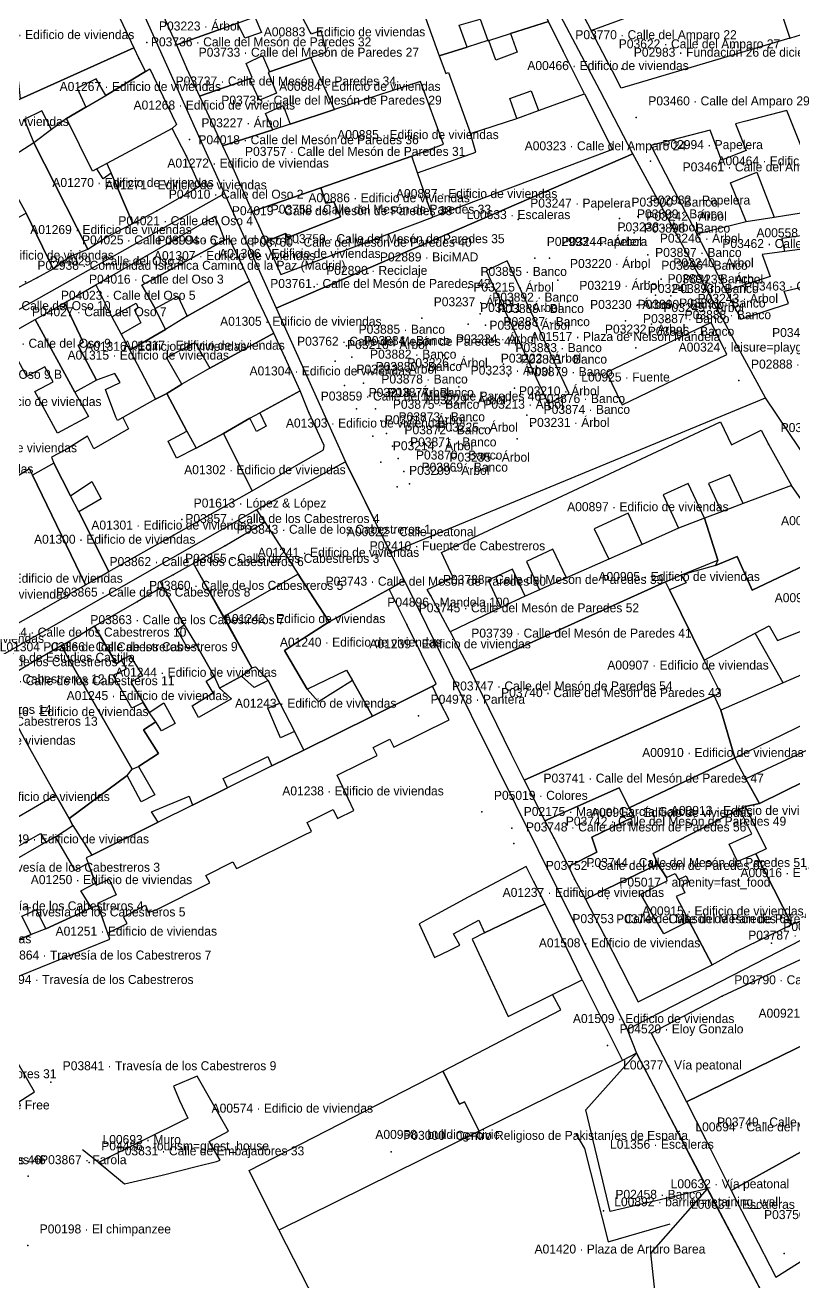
# Model space of a CAD drawing. Header units: metres. Extents: x 436207 to 441321, y 4465685 to 4475088.
# Drawn here: x 440217.6 to 440345.6, y 4473317.1 to 4473526.3 of the extents above; entities that cross this region are included whole.
import ezdxf

# ---------------------------------------------------------------- set-up
doc = ezdxf.new("R2010")
doc.units = ezdxf.units.M
for name, color, linetype, true_color in [('G_A_EDI', 7, 'CONTINUOUS', 0xa4a4a4), ('G_A_VER', 7, 'CONTINUOUS', 0x4d745d), ('G_A_VIA', 7, 'CONTINUOUS', 0x555555), ('G_L_ACC', 7, 'CONTINUOUS', 0xe68241), ('G_L_BAR', 7, 'CONTINUOUS', 0x333333), ('G_L_INF', 7, 'CONTINUOUS', 0x777777), ('G_L_MOB', 7, 'CONTINUOUS', 0x268c9e), ('G_L_VIA', 7, 'CONTINUOUS', 0x555555), ('G_P_ACC', 7, 'CONTINUOUS', 0xe68241), ('G_P_COM', 7, 'CONTINUOUS', 0xce3b37), ('G_P_EQU', 7, 'CONTINUOUS', 0x8e5aa4), ('G_P_MOB', 7, 'CONTINUOUS', 0x268c9e), ('G_P_PAT', 7, 'CONTINUOUS', 0xa63603), ('G_P_UMB', 7, 'CONTINUOUS', 0x9e6a39), ('G_P_VER', 7, 'CONTINUOUS', 0x4d745d), ('T_A_EDI', 7, 'CONTINUOUS', 0xa4a4a4), ('T_A_VER', 7, 'CONTINUOUS', 0x4d745d), ('T_A_VIA', 7, 'CONTINUOUS', 0x555555), ('T_L_ACC', 7, 'CONTINUOUS', 0xe68241), ('T_L_BAR', 7, 'CONTINUOUS', 0x333333), ('T_L_EQU', 7, 'CONTINUOUS', 0x8e5aa4), ('T_L_INF', 7, 'CONTINUOUS', 0x777777), ('T_L_MOB', 7, 'CONTINUOUS', 0x268c9e), ('T_L_VIA', 7, 'CONTINUOUS', 0x555555), ('T_P_ACC', 7, 'CONTINUOUS', 0xe68241), ('T_P_COM', 7, 'CONTINUOUS', 0xce3b37), ('T_P_EQU', 7, 'CONTINUOUS', 0x8e5aa4), ('T_P_MOB', 7, 'CONTINUOUS', 0x268c9e), ('T_P_PAT', 7, 'CONTINUOUS', 0xa63603), ('T_P_UMB', 7, 'CONTINUOUS', 0x9e6a39), ('T_P_VER', 7, 'CONTINUOUS', 0x4d745d)]:
    doc.layers.add(name, color=color, linetype=linetype, true_color=true_color)

msp = doc.modelspace()

# ---------------------------------------------------------------- linework, layer by layer
at = {"layer": 'G_A_EDI'}
for points in [[(440252, 4473546.89), (440235.51, 4473539.17), (440238.49, 4473532.62), (440242.82, 4473522.99), (440252.95, 4473526.59), (440255.86, 4473527.65), (440260.04, 4473529.17)], [(440306.31, 4473536.11), (440308.76, 4473531.38), (440311.87, 4473525.37), (440324.87, 4473530.14), (440326.32, 4473530.57), (440337.21, 4473534.1), (440336.04, 4473537.79), (440319.09, 4473532.57), (440318.31, 4473534.88), (440335.29, 4473540.13), (440333.84, 4473544.72), (440333.05, 4473544.5), (440328.75, 4473543.16), (440321.68, 4473540.91), (440316.77, 4473539.39)], [(440372.99, 4473532.97), (440370.78, 4473538.26), (440368.42, 4473543.91), (440341.22, 4473535.37), (440344.9, 4473524.12), (440346, 4473524.45), (440348.11, 4473525.1), (440347.07, 4473528.17), (440357.95, 4473531.86), (440357, 4473535.12), (440359.7, 4473535.98), (440360.62, 4473532.89), (440358.79, 4473532.32), (440359.95, 4473528.81), (440363.62, 4473529.98), (440363.23, 4473531.27), (440365.52, 4473531.95), (440365.96, 4473530.73)], [(440210.37, 4473528.57), (440229, 4473536.83), (440232.53, 4473529.21), (440235.7, 4473522.51), (440216.84, 4473514.01), (440216.08, 4473521.35)], [(440300.69, 4473535.09), (440284.11, 4473529.83), (440283.48, 4473529.66), (440286.57, 4473521.15), (440291.19, 4473522.59), (440289.85, 4473526.3), (440293.38, 4473527.25), (440294.67, 4473523.72), (440294.8, 4473523.74), (440298.4, 4473524.89), (440304.75, 4473526.88), (440302.5, 4473531.44)], [(440339.5, 4473522.49), (440316.83, 4473515.81), (440315.38, 4473518.6), (440314.44, 4473520.42), (440311.87, 4473525.37), (440324.87, 4473530.14), (440326.32, 4473530.57), (440337.21, 4473534.1), (440341.22, 4473535.37), (440344.9, 4473524.12)], [(440242.82, 4473522.99), (440244.51, 4473519.02), (440246.67, 4473514.46), (440254.98, 4473517.36), (440255.39, 4473517.55), (440254.39, 4473519.9), (440257.11, 4473521.21), (440258.29, 4473518.49), (440265.2, 4473520.9), (440267.79, 4473521.84), (440266.89, 4473525.38), (440265.21, 4473524.8), (440262.54, 4473530.07), (440260.04, 4473529.17), (440255.86, 4473527.65), (440256.99, 4473525.06), (440254.21, 4473524.09), (440252.95, 4473526.59)], [(440304.75, 4473526.88), (440298.4, 4473524.89), (440299.53, 4473521.77), (440295.96, 4473520.44), (440294.8, 4473523.74), (440294.67, 4473523.72), (440291.19, 4473522.59), (440286.57, 4473521.15), (440287.63, 4473518.25), (440288.1, 4473518.41), (440291.75, 4473508.22), (440299.45, 4473510.72), (440298.29, 4473514.08), (440301.87, 4473515.35), (440303.06, 4473512.07), (440310.73, 4473514.84), (440307.21, 4473521.94)], [(440235.7, 4473522.51), (440236.56, 4473520.75), (440237.68, 4473518.58), (440231.03, 4473514.58), (440229.47, 4473517.35), (440226.29, 4473515.8), (440227.75, 4473512.63), (440224.5, 4473510.72), (440221.98, 4473508.93), (440220.42, 4473512), (440217.43, 4473510.55), (440219.08, 4473506.68), (440212.99, 4473502.78), (440210.74, 4473506.98), (440207.74, 4473505.52), (440206.41, 4473508.61), (440206.13, 4473509.26), (440216.84, 4473514.01)], [(440246.67, 4473514.46), (440248.28, 4473511.04), (440250.48, 4473506.19), (440258.83, 4473508.87), (440257.63, 4473511.55), (440260.56, 4473512.9), (440261.72, 4473509.8), (440269.11, 4473512.22), (440265.2, 4473520.9), (440258.29, 4473518.49), (440258.06, 4473518.41), (440259.45, 4473514.94), (440256.62, 4473513.81), (440254.98, 4473517.36)], [(440237.68, 4473518.58), (440238.38, 4473519), (440240.67, 4473514.23), (440242.83, 4473509.74), (440242.11, 4473509.09), (440231.22, 4473503.25), (440229.54, 4473502.35), (440228.85, 4473501.96), (440224.5, 4473510.72), (440227.75, 4473512.63), (440231.03, 4473514.58)], [(440283.42, 4473516.88), (440269.11, 4473512.22), (440261.72, 4473509.8), (440258.83, 4473508.87), (440250.48, 4473506.19), (440252.22, 4473502.51), (440255.44, 4473495.25), (440266.84, 4473499.22), (440282, 4473504.44), (440287.27, 4473506.48)], [(440285.51, 4473494.32), (440282.94, 4473501.72), (440292.66, 4473505.16), (440291.75, 4473508.22), (440299.45, 4473510.72), (440303.06, 4473512.07), (440310.73, 4473514.84), (440315.39, 4473505.56)], [(440228.06, 4473488.97), (440231.14, 4473490.97), (440235.53, 4473493.23), (440231.92, 4473501.65), (440230.63, 4473500.67), (440229.54, 4473502.35), (440228.85, 4473501.96), (440224.5, 4473510.72), (440221.98, 4473508.93), (440219.08, 4473506.68)], [(440344.43, 4473512.05), (440337.61, 4473510.29), (440335.89, 4473509.84), (440337.67, 4473505.41), (440333.54, 4473503.8), (440331.63, 4473508.78), (440321.77, 4473506.25), (440325.07, 4473499.93), (440329.46, 4473491.54), (440337.63, 4473493.57), (440335.04, 4473500.05), (440339.41, 4473501.83), (440342.32, 4473494.33), (440350.96, 4473495.72)], [(440235.53, 4473493.23), (440239.54, 4473495.39), (440246.71, 4473499.49), (440244.46, 4473504.45), (440242.11, 4473509.09), (440231.22, 4473503.25), (440231.92, 4473501.65)], [(440222.3, 4473485.69), (440225.08, 4473487.78), (440228.06, 4473488.97), (440219.08, 4473506.68), (440212.99, 4473502.78), (440215.17, 4473499.71), (440217.8, 4473494.95)], [(440257.68, 4473490.28), (440258.74, 4473487.98), (440260.19, 4473484.76), (440285.51, 4473494.32), (440282.94, 4473501.72), (440282, 4473504.44), (440266.84, 4473499.22), (440267.67, 4473496.65), (440268.98, 4473496.84), (440270.13, 4473494.34), (440261.37, 4473490.92), (440260.94, 4473491.59)], [(440216.21, 4473482.48), (440219.69, 4473484.27), (440222.3, 4473485.69), (440217.8, 4473494.95), (440216.21, 4473494.07), (440213.57, 4473498.93), (440215.17, 4473499.71), (440212.99, 4473502.78), (440207.23, 4473499.23), (440207.36, 4473498.9), (440208.92, 4473496.07), (440210.47, 4473493.32)], [(440255.44, 4473495.25), (440256.5, 4473492.89), (440257.68, 4473490.28), (440260.94, 4473491.59), (440261.37, 4473490.92), (440270.13, 4473494.34), (440268.98, 4473496.84), (440267.67, 4473496.65), (440266.84, 4473499.22)], [(440334.31, 4473482.02), (440331.69, 4473487.17), (440329.46, 4473491.54), (440337.63, 4473493.57), (440342.32, 4473494.33), (440350.96, 4473495.72), (440356.16, 4473496.58), (440357.7, 4473491.1), (440349.98, 4473489.35), (440349.63, 4473491.6), (440343.57, 4473490.76), (440344.04, 4473488.58), (440340.29, 4473488.09), (440341.62, 4473484.41)], [(440250.88, 4473490.49), (440250.04, 4473492.64), (440249.21, 4473494.4), (440237.64, 4473487.74), (440236.36, 4473487.04), (440229.83, 4473483.28), (440229.37, 4473483.02), (440232.06, 4473477.72), (440236.11, 4473479.97), (440236.42, 4473479.22), (440235.8, 4473478.81), (440236.89, 4473476.71), (440233.58, 4473474.83), (440235.07, 4473472.19), (440240.97, 4473475.6), (440239.24, 4473479.08), (440237.03, 4473482.99)], [(440254.98, 4473483.67), (440253.27, 4473487.39), (440251.59, 4473490.77), (440250.88, 4473490.49), (440237.03, 4473482.99), (440239.24, 4473479.08), (440243.04, 4473481.17), (440244.6, 4473477.83)], [(440341.62, 4473484.41), (440334.31, 4473482.02), (440335.31, 4473480.1), (440336.75, 4473477.31), (440344.72, 4473479.92), (440343.95, 4473482.01), (440361.74, 4473486.05), (440357.7, 4473491.1), (440349.98, 4473489.35), (440344.04, 4473488.58), (440340.29, 4473488.09)], [(440259.01, 4473475.01), (440256.42, 4473480.52), (440254.98, 4473483.67), (440244.6, 4473477.83), (440240.97, 4473475.6), (440235.07, 4473472.19), (440239.34, 4473464.01), (440241.19, 4473464.98), (440243.71, 4473466.51), (440241.16, 4473470.95), (440245.93, 4473473.43), (440248.37, 4473469.16)], [(440224.17, 4473480.04), (440226.25, 4473481.24), (440229.37, 4473483.02), (440232.06, 4473477.72), (440233.58, 4473474.83), (440235.07, 4473472.19), (440239.34, 4473464.01), (440233.91, 4473460.96), (440233.01, 4473460.46), (440232.69, 4473461.03), (440231.01, 4473465.6), (440233.44, 4473466.76), (440232.55, 4473468.3), (440229.51, 4473467.16), (440226.42, 4473472.96), (440227.28, 4473473.48)], [(440225.9, 4473465.2), (440219.28, 4473477.26), (440221.57, 4473478.56), (440224.17, 4473480.04), (440227.28, 4473473.48), (440226.42, 4473472.96), (440229.51, 4473467.16)], [(440223.01, 4473458.34), (440219.24, 4473465.31), (440222.29, 4473466.87), (440220.88, 4473469.42), (440217.9, 4473467.77), (440214.29, 4473474.45), (440216.76, 4473475.82), (440219.28, 4473477.26), (440225.9, 4473465.2), (440228.15, 4473461.1)], [(440263.4, 4473465.41), (440260.89, 4473470.9), (440259.01, 4473475.01), (440248.37, 4473469.16), (440243.71, 4473466.51), (440241.19, 4473464.98), (440244.52, 4473458.71), (440246.09, 4473455.85), (440250.63, 4473458.31), (440255.02, 4473460.86), (440256.67, 4473461.76)], [(440231.56, 4473435.33), (440242.29, 4473441.39), (440255.42, 4473448.75), (440250.63, 4473458.31), (440246.09, 4473455.85), (440242.82, 4473454.2), (440241.45, 4473457), (440244.52, 4473458.71), (440241.19, 4473464.98), (440239.34, 4473464.01), (440233.91, 4473460.96), (440234.85, 4473459.05), (440229.05, 4473455.76), (440228.02, 4473457.86), (440224.47, 4473455.63), (440221.98, 4473454.38), (440222.37, 4473453.34), (440225.19, 4473447.9), (440228.74, 4473450.29), (440230.29, 4473447.41), (440226.57, 4473445.28)], [(440255.42, 4473448.75), (440267.31, 4473455.58), (440267.4, 4473456.28), (440264.83, 4473461.78), (440263.4, 4473465.41), (440256.67, 4473461.76), (440257.72, 4473459.52), (440256.13, 4473458.65), (440255.02, 4473460.86), (440250.63, 4473458.31)], [(440288.38, 4473425.3), (440285.17, 4473431.25), (440284.57, 4473432.33), (440288.85, 4473434.31), (440286.91, 4473438.5), (440333.37, 4473460.24), (440335.2, 4473456.41), (440340.13, 4473458.83), (440341.39, 4473456.53), (440345.17, 4473449.62), (440337.15, 4473446.65), (440334.91, 4473451.44), (440331.4, 4473449.95), (440333.55, 4473445.25), (440330.7, 4473444.19), (440328, 4473449.99), (440323.82, 4473448.08), (440326.39, 4473442.53), (440320.35, 4473439.84), (440318.02, 4473445.04), (440312.36, 4473442.41), (440314.78, 4473437.36), (440307.73, 4473434.29), (440305.45, 4473439.02), (440301.07, 4473437), (440303.25, 4473432.28), (440300.87, 4473431.21), (440298.75, 4473435.68), (440294.7, 4473433.89), (440296.8, 4473429.32)], [(440215.2, 4473425.97), (440220.78, 4473429.14), (440227.69, 4473433.1), (440218.84, 4473451.38), (440218.33, 4473452.39), (440212.91, 4473449.06), (440206.1, 4473445.26), (440205.23, 4473444.63), (440206.28, 4473442.78)], [(440227.69, 4473433.1), (440229.67, 4473434.22), (440231.56, 4473435.33), (440226.57, 4473445.28), (440225.19, 4473447.9), (440222.37, 4473453.34), (440218.84, 4473451.38)], [(440332.95, 4473437.2), (440332.54, 4473436.33), (440336.14, 4473437.81), (440338.66, 4473432.21), (440352.71, 4473438.88), (440349.69, 4473443.18), (440345.17, 4473449.62), (440337.15, 4473446.65), (440333.55, 4473445.25), (440330.7, 4473444.19)], [(440250.69, 4473427.82), (440245.64, 4473436.63), (440250.84, 4473439.6), (440257.52, 4473443.51), (440259.92, 4473439.8), (440263.09, 4473434.89)], [(440288.38, 4473425.3), (440289.89, 4473422.31), (440291.71, 4473418.88), (440324.2, 4473433.62), (440326.8, 4473434.69), (440332.95, 4473437.2), (440330.7, 4473444.19), (440326.39, 4473442.53), (440320.35, 4473439.84), (440314.78, 4473437.36), (440307.73, 4473434.29), (440303.25, 4473432.28), (440300.87, 4473431.21), (440296.8, 4473429.32)], [(440330.66, 4473420.56), (440339.13, 4473425.04), (440341.48, 4473426.28), (440342.84, 4473423.81), (440358.78, 4473430.14), (440357.56, 4473431.88), (440352.71, 4473438.88), (440338.66, 4473432.21), (440336.14, 4473437.81), (440332.54, 4473436.33), (440326.8, 4473434.69), (440327.66, 4473433.41), (440324.86, 4473432.28)], [(440245.64, 4473436.63), (440242.25, 4473434.76), (440240.12, 4473433.59), (440240.56, 4473432.77), (440244.12, 4473426.43), (440246.16, 4473423.03), (440249.06, 4473417.91), (440249.98, 4473415.89), (440253.61, 4473417.91), (440255.33, 4473419.26)], [(440268.25, 4473426.92), (440265.64, 4473430.95), (440263.09, 4473434.89), (440250.69, 4473427.82), (440255.33, 4473419.26), (440255.94, 4473419.47), (440258.09, 4473417.19), (440260.02, 4473413.41), (440262.44, 4473408.67), (440264.01, 4473405.59), (440275.47, 4473411.26), (440272.11, 4473417.16), (440266.43, 4473413.6), (440264.57, 4473415.71), (440260.79, 4473422.16)], [(440291.71, 4473418.88), (440294.86, 4473412.41), (440298.51, 4473404.92), (440300.68, 4473400.56), (440332.31, 4473414.65), (440333.36, 4473415.1), (440330.66, 4473420.56), (440324.86, 4473432.28), (440324.2, 4473433.62)], [(440240.56, 4473432.77), (440236.25, 4473430.26), (440229.18, 4473426.2), (440232.84, 4473419.95), (440233.64, 4473420.56), (440235.03, 4473421.36), (440237.13, 4473417.99), (440235.24, 4473416.91), (440237.27, 4473413.52), (440238.27, 4473411.86), (440240.71, 4473413.47), (440242.61, 4473409.99), (440240.32, 4473408.78), (440239.35, 4473410.28), (440237.35, 4473408.96), (440239.8, 4473405.03), (440236.47, 4473402.84), (440239.2, 4473398.13), (440236.96, 4473396.97), (440234.62, 4473401.33), (440224.96, 4473394.18), (440225.55, 4473393.01), (440228.7, 4473388.08), (440239.79, 4473393.58), (440238.68, 4473395.33), (440244.95, 4473397.94), (440245.48, 4473396.4), (440251.33, 4473399.3), (440250.61, 4473400.86), (440258.02, 4473404.5), (440258.71, 4473402.96), (440264.01, 4473405.59), (440262.44, 4473408.67), (440260.13, 4473407.64), (440258.04, 4473412.59), (440260.02, 4473413.41), (440258.09, 4473417.19), (440255.74, 4473416.02), (440253.61, 4473417.91), (440249.98, 4473415.89), (440251.96, 4473414.12), (440246.48, 4473411.01), (440245.41, 4473412.94), (440248.94, 4473415.13), (440247.77, 4473417.06), (440249.06, 4473417.91), (440246.16, 4473423.03), (440244.74, 4473422.37), (440242.93, 4473425.59), (440244.12, 4473426.43)], [(440285.41, 4473416.25), (440286.05, 4473416.62), (440281.14, 4473426.52), (440278.2, 4473432.39), (440274.56, 4473430.39), (440268.25, 4473426.92), (440260.79, 4473422.16), (440264.57, 4473415.71), (440271.13, 4473418.88), (440272.11, 4473417.16), (440275.47, 4473411.26)], [(440358.78, 4473430.14), (440359.98, 4473428.41), (440362.42, 4473424.9), (440343.82, 4473416.78), (440339.13, 4473425.04), (440341.48, 4473426.28), (440342.84, 4473423.81)], [(440229.18, 4473426.2), (440226.48, 4473424.55), (440223.63, 4473422.92), (440235.41, 4473402.4), (440236.47, 4473402.84), (440239.8, 4473405.03), (440237.35, 4473408.96), (440239.35, 4473410.28), (440238.27, 4473411.86), (440237.27, 4473413.52), (440235.36, 4473412.56), (440232.27, 4473418.05), (440234.52, 4473419.12), (440233.64, 4473420.56), (440232.84, 4473419.95)], [(440335.76, 4473404.29), (440366.35, 4473419.19), (440362.42, 4473424.9), (440343.82, 4473416.78), (440333.44, 4473412.22)], [(440223.63, 4473422.92), (440218.65, 4473420.05), (440212.64, 4473416.52), (440217.58, 4473407.31), (440222.71, 4473398.08), (440224.96, 4473394.18), (440234.62, 4473401.33), (440235.41, 4473402.4)], [(440231.35, 4473375.13), (440234.59, 4473376.72), (440234, 4473377.85), (440237.65, 4473379.76), (440238.11, 4473378.55), (440239.44, 4473379), (440248.39, 4473383.5), (440247.7, 4473384.71), (440252.18, 4473386.96), (440252.79, 4473385.86), (440253.06, 4473385.99), (440264.03, 4473391.41), (440265.29, 4473392.04), (440264.55, 4473393.54), (440268.88, 4473395.68), (440269.63, 4473394.18), (440272.35, 4473395.53), (440269.54, 4473401.41), (440273.37, 4473403.3), (440276.2, 4473404.69), (440275.54, 4473406.01), (440278.33, 4473407.39), (440278.99, 4473406.06), (440288.19, 4473410.6), (440286.7, 4473413.51), (440285.41, 4473416.25), (440275.47, 4473411.26), (440264.01, 4473405.59), (440258.71, 4473402.96), (440251.33, 4473399.3), (440245.48, 4473396.4), (440239.79, 4473393.58), (440228.7, 4473388.08), (440227.79, 4473387.62), (440228.11, 4473386.74), (440229.34, 4473383.43), (440229.46, 4473383.08), (440231.63, 4473384.08), (440232.75, 4473381.47), (440229.66, 4473380.02), (440229.77, 4473379.65)], [(440300.68, 4473400.56), (440301.91, 4473398.17), (440304.11, 4473393.83), (440316.49, 4473399.3), (440318.15, 4473395.95), (440335.76, 4473404.29), (440333.44, 4473412.22), (440332.31, 4473414.65)], [(440339.86, 4473396.67), (440347.51, 4473400.49), (440353.72, 4473403.43), (440371.51, 4473411.78), (440370.78, 4473412.88), (440368.97, 4473415.47), (440337.61, 4473400.79)], [(440308.05, 4473386.22), (440309.06, 4473384.12), (440310.88, 4473380.76), (440322.96, 4473386.6), (440322.14, 4473388.39), (440336.56, 4473395.75), (440337.46, 4473396.19), (440339.86, 4473396.67), (440337.61, 4473400.79), (440335.76, 4473404.29), (440318.15, 4473395.95), (440318.94, 4473394.49), (440311.98, 4473391.09), (440312.79, 4473388.59)], [(440345.23, 4473376.55), (440350.38, 4473378.58), (440356.97, 4473381.55), (440354.56, 4473386.67), (440353.45, 4473388.91), (440351.2, 4473393.79), (440351.05, 4473394.05), (440348.51, 4473393.26), (440346.84, 4473396.78), (440349.04, 4473397.79), (440347.51, 4473400.49), (440339.86, 4473396.67), (440337.46, 4473396.19), (440340.96, 4473389.14), (440339.24, 4473388.33)], [(440201.01, 4473385.87), (440202.51, 4473383.33), (440204.16, 4473380.36), (440210.51, 4473384.13), (440209.62, 4473385.71), (440220.17, 4473391.71), (440221.07, 4473390.23), (440222.7, 4473391.15), (440225.55, 4473393.01), (440224.96, 4473394.18), (440222.71, 4473398.08), (440212.2, 4473391.97)], [(440304.11, 4473393.83), (440305.63, 4473391), (440308.05, 4473386.22), (440312.79, 4473388.59), (440311.98, 4473391.09), (440318.94, 4473394.49), (440318.15, 4473395.95), (440316.49, 4473399.3)], [(440332.01, 4473369.81), (440335.99, 4473372.03), (440345.23, 4473376.55), (440339.24, 4473388.33), (440336.23, 4473387.01), (440334.83, 4473389.95), (440338.59, 4473391.64), (440336.56, 4473395.75), (440322.14, 4473388.39), (440322.96, 4473386.6), (440324.36, 4473384.36), (440325.83, 4473385.03), (440326.41, 4473384.06), (440327.67, 4473384.64), (440328.13, 4473383.64), (440326.87, 4473383.06), (440327.45, 4473381.8), (440326.02, 4473381.2), (440328.15, 4473377.12)], [(440204.16, 4473380.36), (440206.74, 4473375.89), (440209.66, 4473371.26), (440218.65, 4473374.87), (440217.05, 4473377.91), (440219.43, 4473378.98), (440221.09, 4473375.81), (440228.65, 4473379.3), (440226.88, 4473382.17), (440229.34, 4473383.43), (440228.11, 4473386.74), (440225.93, 4473385.53), (440222.7, 4473391.15), (440221.07, 4473390.23), (440214.71, 4473386.58), (440216.29, 4473384.02), (440213.83, 4473382.71), (440212.28, 4473385.18), (440210.51, 4473384.13)], [(440304.18, 4473379.97), (440302.3, 4473383.63), (440301.03, 4473386.23), (440291.35, 4473381.11), (440286.26, 4473378.32), (440283.24, 4473376.65), (440285.78, 4473371.03), (440288.31, 4473372.3), (440289.96, 4473373.12), (440288.91, 4473375.01), (440293.15, 4473377.25), (440294.11, 4473375.18)], [(440324.36, 4473384.36), (440322.96, 4473386.6), (440310.88, 4473380.76), (440314.01, 4473374.75), (440319.68, 4473363.69), (440332.01, 4473369.81), (440328.15, 4473377.12), (440323.97, 4473374.99), (440320.14, 4473381.61), (440324.51, 4473383.82)], [(440209.66, 4473371.26), (440211.05, 4473368.71), (440212.5, 4473366.35), (440231.7, 4473374.12), (440229.77, 4473379.65), (440228.65, 4473379.3), (440221.09, 4473375.81), (440218.65, 4473374.87)], [(440298.05, 4473361.21), (440305.41, 4473364.89), (440310.32, 4473367.35), (440306.72, 4473374.77), (440304.18, 4473379.97), (440294.11, 4473375.18), (440292.01, 4473374.13)], [(440327.7, 4473347.02), (440353.64, 4473359.6), (440352.32, 4473362.19), (440347.46, 4473371.06), (440333.68, 4473364.59), (440321.85, 4473358.47)], [(440287.15, 4473352.15), (440306.79, 4473362.35), (440305.41, 4473364.89), (440310.32, 4473367.35), (440317.06, 4473353.92), (440293.19, 4473342.13), (440290.75, 4473347.05), (440289.9, 4473346.61)], [(440327.7, 4473347.02), (440330.81, 4473340.92), (440335.15, 4473332.26), (440355.25, 4473343.37), (440358.05, 4473337.75), (440359.98, 4473334.19), (440356.57, 4473332.15), (440360.22, 4473328.95), (440366.61, 4473332.97), (440368.61, 4473334.17), (440370.7, 4473335.24), (440372.3, 4473336.02), (440374.87, 4473337.28), (440373.05, 4473340.78), (440368.83, 4473347.71), (440365.93, 4473352.5), (440362.24, 4473359.71), (440356.26, 4473356.77), (440354.68, 4473359.53), (440354.4, 4473360.01), (440353.64, 4473359.6)], [(440293.19, 4473342.13), (440259.87, 4473325.68), (440254.93, 4473335.57), (440287.15, 4473352.15), (440289.9, 4473346.61), (440290.75, 4473347.05)], [(440229.82, 4473336.94), (440230.86, 4473336.11), (440234.17, 4473333.39), (440240.45, 4473334.81), (440246.33, 4473336.29), (440249.49, 4473337.09), (440250.11, 4473337.33), (440248.27, 4473340.43), (440251.46, 4473342.12), (440246.28, 4473351.32), (440242.3, 4473349.63), (440243.29, 4473347.23), (440244.69, 4473344.32)], [(440335.15, 4473332.26), (440338.63, 4473325.5), (440342.57, 4473317.82), (440356.75, 4473326.76), (440360.22, 4473328.95), (440356.57, 4473332.15), (440354.46, 4473336.03), (440358.05, 4473337.75), (440355.25, 4473343.37)]]:
    msp.add_lwpolyline(points, close=True, dxfattribs=at)
at = {"layer": 'G_A_VER'}
for points in [[(440259.43, 4473479.14), (440270.94, 4473453.58), (440278.45, 4473438.43), (440340.84, 4473464.24), (440318.77, 4473504.83)], [(440331.84, 4473476.79), (440314.39, 4473468.45), (440316.98, 4473463.07), (440334.43, 4473471.42)], [(440263.09, 4473434.89), (440265.64, 4473430.95), (440268.25, 4473426.92), (440278.2, 4473432.39), (440280.7, 4473433.9), (440270.94, 4473453.58), (440256.16, 4473445.61), (440257.52, 4473443.51)]]:
    msp.add_lwpolyline(points, close=True, dxfattribs=at)
at = {"layer": 'G_A_VIA'}
msp.add_lwpolyline([(440284.4, 4473279.24), (440286.17, 4473275.69), (440290.72, 4473277.6), (440298.61, 4473280.86), (440323.25, 4473290.12), (440325.62, 4473291.27), (440344.6, 4473300.06), (440348.57, 4473300.69), (440345.56, 4473305.25), (440319.4, 4473355.13), (440317.06, 4473353.92), (440293.19, 4473342.13), (440259.87, 4473325.68), (440265.91, 4473313.86), (440279.19, 4473287.74), (440282.19, 4473282.84)], close=True, dxfattribs=at)
at = {"layer": 'G_L_ACC'}
for points in [[(440259.43, 4473479.14), (440318.77, 4473504.83)], [(440315.02, 4473328.75), (440310.95, 4473345.68)], [(440331.15, 4473332.52), (440321.8, 4473321.9)]]:
    msp.add_lwpolyline(points, dxfattribs=at)
at = {"layer": 'G_L_BAR'}
for points in [[(440309.3, 4473341.67), (440310.73, 4473339.23), (440314.69, 4473323.71), (440325, 4473326.72)], [(440229.82, 4473336.94), (440227.17, 4473339.05)]]:
    msp.add_lwpolyline(points, dxfattribs=at)
at = {"layer": 'G_L_INF'}
for points in [[(440179.69, 4473655.87), (440200.45, 4473609.33), (440215.09, 4473576.51), (440231.52, 4473541.16), (440250.78, 4473498.24), (440259.43, 4473479.14), (440270.94, 4473453.58), (440278.45, 4473438.43), (440280.7, 4473433.9)], [(440525.03, 4473188.02), (440519.32, 4473196.66), (440490.4, 4473240.34), (440475.28, 4473263.09), (440456.16, 4473292.58), (440419.89, 4473346.61), (440387.52, 4473394.94), (440340.84, 4473464.24), (440318.77, 4473504.83), (440313.37, 4473515.34), (440272.72, 4473592.18), (440239.36, 4473630.21)], [(440122.66, 4473426.04), (440250.78, 4473498.24)], [(440270.94, 4473453.58), (440256.16, 4473445.61), (440186.28, 4473405.68), (440159.4, 4473390.36), (440151.87, 4473386.44)], [(440280.7, 4473433.9), (440317.84, 4473359.05), (440319.4, 4473355.13), (440331.15, 4473332.52), (440345.56, 4473305.25), (440348.57, 4473300.69), (440361.34, 4473275.66), (440372.67, 4473252.96), (440375.52, 4473247.27)], [(440317.84, 4473359.05), (440387.52, 4473394.94), (440436.17, 4473423.87), (440440.66, 4473426.55)], [(440194.74, 4473333.17), (440219.2, 4473348.68), (440186.28, 4473405.68)]]:
    msp.add_lwpolyline(points, dxfattribs=at)
at = {"layer": 'G_L_MOB'}
msp.add_lwpolyline([(440294.34, 4473485.37), (440304.68, 4473463.31), (440308.21, 4473464.95), (440297.87, 4473487.02), (440294.34, 4473485.37)], dxfattribs=at)
at = {"layer": 'G_L_VIA'}
for points in [[(440319.4, 4473355.13), (440310.95, 4473345.68)], [(440331.15, 4473332.52), (440315.02, 4473328.75)], [(440324.49, 4473296.29), (440321.8, 4473321.9)]]:
    msp.add_lwpolyline(points, dxfattribs=at)
at = {"layer": 'G_P_ACC'}
msp.add_point((440218.11, 4473334.64), dxfattribs=at)
at = {"layer": 'G_P_COM'}
msp.add_point((440283.12, 4473411.3), dxfattribs=at)
at = {"layer": 'G_P_EQU'}
for p in [(440316.95, 4473519.02), (440217.66, 4473483.55), (440274.68, 4473484.94), (440336.45, 4473467.1), (440243.68, 4473443.97), (440293.66, 4473395.3), (440314.54, 4473380.85), (440341.84, 4473373.46), (440278.57, 4473338.69), (440343.98, 4473321.77)]:
    msp.add_point(p, dxfattribs=at)
at = {"layer": 'G_P_MOB'}
for p in [(440321.7, 4473503.64), (440299.7, 4473493.91), (440316.55, 4473494.07), (440319.59, 4473494.41), (440317.47, 4473492.11), (440318.6, 4473489.74), (440302.46, 4473487.51), (440320.5, 4473485.69), (440321.52, 4473483.55), (440265.74, 4473482.7), (440291.42, 4473482.53), (440322.57, 4473481.32), (440323.35, 4473479.67), (440293.38, 4473478.24), (440317.58, 4473477.05), (440324.49, 4473477.27), (440294.25, 4473476.35), (440325.41, 4473475.32), (440271.13, 4473472.9), (440295.25, 4473474.17), (440318.48, 4473474.67), (440271.99, 4473471.03), (440319.28, 4473472.56), (440273.03, 4473468.75), (440297.24, 4473469.84), (440273.96, 4473466.7), (440298.11, 4473467.92), (440274.92, 4473464.61), (440299.06, 4473465.84), (440275.93, 4473462.39), (440276.84, 4473460.41), (440301.11, 4473461.37), (440277.78, 4473458.32), (440301.94, 4473459.56), (440278.77, 4473456.16), (440279.7, 4473454.14), (440280.68, 4473451.96), (440281.61, 4473449.94), (440272.98, 4473436.85), (440313.88, 4473328.87)]:
    msp.add_point(p, dxfattribs=at)
at = {"layer": 'G_P_PAT'}
for p in [(440298.62, 4473392.61), (440314.57, 4473356.42), (440228.29, 4473336.94), (440218.04, 4473323.11)]:
    msp.add_point(p, dxfattribs=at)
at = {"layer": 'G_P_UMB'}
for p in [(440307.21, 4473521.94), (440236.56, 4473520.75), (440244.51, 4473519.02), (440314.44, 4473520.42), (440240.67, 4473514.23), (440248.28, 4473511.04), (440319.36, 4473510.92), (440244.46, 4473504.45), (440252.22, 4473502.51), (440325.07, 4473499.93), (440239.54, 4473495.39), (440250.04, 4473492.64), (440256.5, 4473492.89), (440231.14, 4473490.97), (440225.08, 4473487.78), (440237.64, 4473487.74), (440253.27, 4473487.39), (440258.74, 4473487.98), (440331.69, 4473487.17), (440219.69, 4473484.27), (440226.25, 4473481.24), (440256.42, 4473480.52), (440335.31, 4473480.1), (440221.57, 4473478.56), (440260.89, 4473470.9), (440339.97, 4473472.35), (440264.83, 4473461.78), (440341.39, 4473456.53), (440242.29, 4473441.39), (440250.84, 4473439.6), (440229.67, 4473434.22), (440242.25, 4473434.76), (440265.64, 4473430.95), (440285.17, 4473431.25), (440220.78, 4473429.14), (440236.25, 4473430.26), (440275.92, 4473427.47), (440281.14, 4473426.52), (440226.48, 4473424.55), (440289.89, 4473422.31), (440218.65, 4473420.05), (440286.7, 4473413.51), (440294.86, 4473412.41), (440301.91, 4473398.17), (440298.99, 4473390.04), (440305.63, 4473391), (440302.3, 4473383.63), (440309.06, 4473384.12), (440306.72, 4473374.77), (440314.01, 4473374.75), (440335.99, 4473372.03), (440333.68, 4473364.59), (440221.87, 4473350.28), (440330.81, 4473340.92), (440230.86, 4473336.11), (440338.63, 4473325.5)]:
    msp.add_point(p, dxfattribs=at)
at = {"layer": 'G_P_VER'}
for p in [(440237.9, 4473523.39), (440244.97, 4473507.27), (440319.03, 4473491.71), (440314.23, 4473489.94), (440304.89, 4473487.51), (440321.28, 4473488.06), (440306.32, 4473483.85), (440323.52, 4473483.97), (440325.09, 4473481.24), (440290.24, 4473479.93), (440307.88, 4473480.21), (440319.61, 4473479.69), (440283.64, 4473477.48), (440309.67, 4473477.03), (440327.57, 4473478.04), (440291.35, 4473476.52), (440321.88, 4473476.51), (440292.91, 4473473.57), (440312.14, 4473472.93), (440287.33, 4473471.31), (440269.22, 4473470.35), (440279.24, 4473467.33), (440294.81, 4473468.08), (440270.78, 4473466.26), (440289.79, 4473466.08), (440272.8, 4473462.38), (440297.83, 4473462.64), (440282.23, 4473461.15), (440291.9, 4473460.42), (440275.49, 4473457.83), (440284.25, 4473456.6), (440299.5, 4473457.39), (440276.83, 4473453.51), (440286.26, 4473451.6), (440279.53, 4473449.41)]:
    msp.add_point(p, dxfattribs=at)

# ---------------------------------------------------------------- texts
at = {"layer": 'T_A_EDI'}
for s, p in [('A01504 · Edificio de viviendas', (440208.92, 4473523.96)), ('A00883 · Edificio de viviendas', (440257.35, 4473524.42)), ('A00466 · Edificio de viviendas', (440301.22, 4473518.8)), ('A01267 · Edificio de viviendas', (440223.36, 4473515.32)), ('A00884 · Edificio de viviendas', (440259.9, 4473515.35)), ('A01268 · Edificio de viviendas', (440235.67, 4473512.23)), ('A01265 · Edificio de viviendas', (440198.01, 4473509.5)), ('A00885 · Edificio de viviendas', (440269.58, 4473507.31)), ('A00323 · Calle del Amparo 24', (440300.78, 4473505.44)), ('A01272 · Edificio de viviendas', (440241.3, 4473502.57)), ('A00464 · Edificio de viviendas', (440332.88, 4473502.94)), ('A01270 · Edificio de viviendas', (440222.15, 4473499.33)), ('A01271 · Edificio de viviendas', (440230.97, 4473498.95)), ('A00886 · Edificio de viviendas', (440264.78, 4473496.79)), ('A00887 · Edificio de viviendas', (440279.35, 4473497.49)), ('A01269 · Edificio de viviendas', (440218.47, 4473491.5)), ('A00558 · Edificio de viviendas', (440339.36, 4473490.97)), ('A01263 · Edificio de viviendas', (440205.52, 4473487.24)), ('A01307 · Edificio de viviendas', (440239.06, 4473487.16)), ('A01306 · Edificio de viviendas', (440249.92, 4473487.53)), ('A01305 · Edificio de viviendas', (440250.08, 4473476.22)), ('A01316 · Edificio de viviendas', (440227.6, 4473472.06)), ('A01317 · Edificio de viviendas', (440233.97, 4473472.24)), ('A01315 · Edificio de viviendas', (440224.68, 4473470.6)), ('A01304 · Edificio de viviendas', (440254.98, 4473467.96)), ('A01314 · Edificio de viviendas', (440203.46, 4473462.87)), ('A01303 · Edificio de viviendas', (440261.03, 4473459.29)), ('A01313 · Edificio de viviendas', (440199.38, 4473455.17)), ('A01312 · Edificio de viviendas', (440192.12, 4473451.66)), ('A01302 · Edificio de viviendas', (440244.1, 4473451.52)), ('A00897 · Edificio de viviendas', (440307.85, 4473445.36)), ('A01301 · Edificio de viviendas', (440228.64, 4473442.3)), ('A00906 · Edificio de viviendas', (440343.46, 4473443.03)), ('A01300 · Edificio de viviendas', (440219.1, 4473439.94)), ('A01241 · Edificio de viviendas', (440256.34, 4473437.76)), ('A00905 · Edificio de viviendas', (440313.06, 4473433.74)), ('A01299 · Edificio de viviendas', (440207, 4473433.45)), ('A01298 · Edificio de viviendas', (440198.01, 4473430.8)), ('A00908 · Edificio de viviendas', (440342.4, 4473430.21)), ('A01242 · Edificio de viviendas', (440250.71, 4473426.73)), ('A01297 · Edificio de viviendas', (440193.89, 4473423.43)), ('A01240 · Edificio de viviendas', (440260.03, 4473422.81)), ('A01239 · Edificio de viviendas', (440274.93, 4473422.52)), ('A00907 · Edificio de viviendas', (440314.53, 4473418.99)), ('A01244 · Edificio de viviendas', (440232.64, 4473417.79)), ('A01245 · Edificio de viviendas', (440224.53, 4473413.91)), ('A01243 · Edificio de viviendas', (440252.56, 4473412.64)), ('A01246 · Edificio de viviendas', (440211.29, 4473411.25)), ('A01247 · Edificio de viviendas', (440199.13, 4473406.47)), ('A00910 · Edificio de viviendas', (440320.34, 4473404.43)), ('A01238 · Edificio de viviendas', (440260.43, 4473398.04)), ('A01248 · Edificio de viviendas', (440204.83, 4473397.1)), ('A00912 · Edificio de viviendas', (440311.81, 4473394.46)), ('A00913 · Edificio de viviendas', (440325.11, 4473394.79)), ('A01249 · Edificio de viviendas', (440211.37, 4473390.05)), ('A00916 · Edificio de viviendas', (440336.7, 4473384.43)), ('A01250 · Edificio de viviendas', (440218.56, 4473383.27)), ('A01237 · Edificio de viviendas', (440297.11, 4473381.14)), ('A00915 · Edificio de viviendas', (440320.34, 4473378.06)), ('A00819 · Edificio de viviendas', (440191.78, 4473373.42)), ('A01251 · Edificio de viviendas', (440222.69, 4473374.69)), ('A01508 · Edificio de viviendas', (440303.14, 4473372.74)), ('A00921 · Edificio de viviendas', (440339.71, 4473361.03)), ('A01509 · Edificio de viviendas', (440308.81, 4473360.14)), ('A00574 · Edificio de viviendas', (440248.66, 4473345.22)), ('A00958 · building=civic', (440275.92, 4473340.85))]:
    msp.add_text(s, height=1.5, dxfattribs=at).set_placement(p)
at = {"layer": 'T_A_VER'}
for s, p in [('A01517 · Plaza de Nelson Mandela', (440301.79, 4473473.69)), ('A00324 · leisure=playground', (440326.41, 4473471.93)), ('A00322 · Calle peatonal', (440271.19, 4473441.2))]:
    msp.add_text(s, height=1.5, dxfattribs=at).set_placement(p)
at = {"layer": 'T_A_VIA'}
msp.add_text('A01420 · Plaza de Arturo Barea', height=1.5, dxfattribs=at).set_placement((440302.42, 4473321.77))
at = {"layer": 'T_L_ACC'}
for s, p in [('L00633 · Escaleras', (440291.1, 4473493.99)), ('L01356 · Escaleras', (440314.98, 4473339.21)), ('L00631 · Escaleras', (440328.47, 4473329.21))]:
    msp.add_text(s, height=1.5, dxfattribs=at).set_placement(p)
at = {"layer": 'T_L_BAR'}
for s, p in [('L00693 · Muro', (440230.5, 4473340)), ('L00892 · barrier=retaining_wall', (440315.69, 4473329.64))]:
    msp.add_text(s, height=1.5, dxfattribs=at).set_placement(p)
at = {"layer": 'T_L_EQU'}
msp.add_text('L00660 · Centro Privado de Educación Infantil y Primaria Centro de Estudios Castilla', height=1.5, dxfattribs=at).set_placement((440160.53, 4473420.28))
at = {"layer": 'T_L_INF'}
for s, p in [('L01304 · Calle de los Cabestreros', (440213.39, 4473422.03)), ('L01294 · Travesía de los Cabestreros', (440211.98, 4473366.64)), ('L00694 · Calle del Mesón de Paredes', (440329.2, 4473342.11))]:
    msp.add_text(s, height=1.5, dxfattribs=at).set_placement(p)
at = {"layer": 'T_L_MOB'}
msp.add_text('L00925 · Fuente', height=1.5, dxfattribs=at).set_placement((440310.21, 4473466.95))
at = {"layer": 'T_L_VIA'}
for s, p in [('L00377 · Vía peatonal', (440317.17, 4473352.41)), ('L00632 · Vía peatonal', (440325.08, 4473332.63))]:
    msp.add_text(s, height=1.5, dxfattribs=at).set_placement(p)
at = {"layer": 'T_P_ACC'}
msp.add_text('P03867 · Farola', height=1.5, dxfattribs=at).set_placement((440220.11, 4473336.64))
at = {"layer": 'T_P_COM'}
msp.add_text('P04978 · Pantera', height=1.5, dxfattribs=at).set_placement((440285.12, 4473413.3))
at = {"layer": 'T_P_EQU'}
for s, p in [('P02983 · Fundación 26 de diciembre', (440318.95, 4473521.02)), ('P02889 · BiciMAD', (440276.68, 4473486.94)), ('P02938 · Comunidad Islámica Camino de la Paz (Madrid)', (440219.66, 4473485.55)), ('P02888 · Aparcamiento', (440338.45, 4473469.1)), ('P01613 · López & López', (440245.68, 4473445.97)), ('P05019 · Colores', (440295.66, 4473397.3)), ('P05017 · amenity=fast_food', (440316.54, 4473382.85)), ('P00217 · Hazrat Sahjalal Lotifia Cultural Center', (440343.84, 4473375.46)), ('P02097 · Lock & Be Free', (440199.17, 4473345.76)), ('P03000 · Centro Religioso de Pakistaníes de España', (440280.57, 4473340.69))]:
    msp.add_text(s, height=1.5, dxfattribs=at).set_placement(p)
at = {"layer": 'T_P_MOB'}
for s, p in [('P02994 · Papelera', (440323.7, 4473505.64)), ('P02982 · Papelera', (440321.59, 4473496.41)), ('P03247 · Papelera', (440301.7, 4473495.91)), ('P03900 · Banco', (440318.55, 4473496.07)), ('P03899 · Banco', (440319.47, 4473494.11)), ('P03898 · Banco', (440320.6, 4473491.74)), ('P02993 · Papelera', (440304.46, 4473489.51)), ('P03897 · Banco', (440322.5, 4473487.69)), ('P02890 · Reciclaje', (440267.74, 4473484.7)), ('P03895 · Banco', (440293.42, 4473484.53)), ('P03896 · Banco', (440323.52, 4473485.55)), ('P03894 · Banco', (440324.57, 4473483.32)), ('P03893 · Banco', (440325.35, 4473481.67)), ('P03892 · Banco', (440295.38, 4473480.24)), ('P03889 · Banco', (440296.25, 4473478.35)), ('P03890 · Banco', (440319.58, 4473479.05)), ('P03891 · Banco', (440326.49, 4473479.27)), ('P02887 · Banco', (440297.25, 4473476.17)), ('P03887 · Banco', (440320.48, 4473476.67)), ('P03888 · Banco', (440327.41, 4473477.32)), ('P03885 · Banco', (440273.13, 4473474.9)), ('P03886 · Banco', (440321.28, 4473474.56)), ('P03884 · Banco', (440273.99, 4473473.03)), ('P03883 · Banco', (440299.24, 4473471.84)), ('P03882 · Banco', (440275.03, 4473470.75)), ('P03881 · Banco', (440300.11, 4473469.92)), ('P03880 · Banco', (440275.96, 4473468.7)), ('P03879 · Banco', (440301.06, 4473467.84)), ('P03878 · Banco', (440276.92, 4473466.61)), ('P03877 · Banco', (440277.93, 4473464.39)), ('P03876 · Banco', (440303.11, 4473463.37)), ('P03875 · Banco', (440278.84, 4473462.41)), ('P03874 · Banco', (440303.94, 4473461.56)), ('P03873 · Banco', (440279.78, 4473460.32)), ('P03872 · Banco', (440280.77, 4473458.16)), ('P03871 · Banco', (440281.7, 4473456.14)), ('P03870 · Banco', (440282.68, 4473453.96)), ('P03869 · Banco', (440283.61, 4473451.94)), ('P02410 · Fuente de Cabestreros', (440274.98, 4473438.85)), ('P02458 · Banco', (440315.88, 4473330.87))]:
    msp.add_text(s, height=1.5, dxfattribs=at).set_placement(p)
at = {"layer": 'T_P_PAT'}
for s, p in [('P02175 · Manuel García García', (440300.62, 4473394.61)), ('P04520 · Eloy Gonzalo', (440316.57, 4473358.42)), ('P04486 · tourism=guest_house', (440230.29, 4473338.94)), ('P00003 · Corrala Embajadores 46', (440189.82, 4473336.63)), ('P00198 · El chimpanzee', (440220.04, 4473325.11))]:
    msp.add_text(s, height=1.5, dxfattribs=at).set_placement(p)
at = {"layer": 'T_P_UMB'}
for s, p in [('P03770 · Calle del Amparo 22', (440309.21, 4473523.94)), ('P03736 · Calle del Mesón de Paredes 32', (440238.56, 4473522.75)), ('P03622 · Calle del Amparo 27', (440316.44, 4473522.42)), ('P03733 · Calle del Mesón de Paredes 27', (440246.51, 4473521.02)), ('P03737 · Calle del Mesón de Paredes 34', (440242.67, 4473516.23)), ('P03735 · Calle del Mesón de Paredes 29', (440250.28, 4473513.04)), ('P03460 · Calle del Amparo 29', (440321.36, 4473512.92)), ('P04018 · Calle del Mesón de Paredes 36', (440246.46, 4473506.45)), ('P03757 · Calle del Mesón de Paredes 31', (440254.22, 4473504.51)), ('P03461 · Calle del Amparo 31', (440327.07, 4473501.93)), ('P04010 · Calle del Oso 2', (440241.54, 4473497.39)), ('P04019 · Calle del Mesón de Paredes 38', (440252.04, 4473494.64)), ('P03758 · Calle del Mesón de Paredes 33', (440258.5, 4473494.89)), ('P04021 · Calle del Oso 4', (440233.14, 4473492.97)), ('P03759 · Calle del Mesón de Paredes 35', (440260.74, 4473489.98)), ('P04025 · Calle del Oso 6', (440227.08, 4473489.78)), ('P03994 · Calle del Oso 1', (440239.64, 4473489.74)), ('P03760 · Calle del Mesón de Paredes 40', (440255.27, 4473489.39)), ('P03462 · Calle del Amparo 33', (440333.69, 4473489.17)), ('P04029 · Calle del Oso 8', (440221.69, 4473486.27)), ('P04016 · Calle del Oso 3', (440228.25, 4473483.24)), ('P03761 · Calle del Mesón de Paredes 42', (440258.42, 4473482.52)), ('P03463 · Calle del Amparo 35', (440337.31, 4473482.1)), ('P04023 · Calle del Oso 5', (440223.57, 4473480.56)), ('P03996 · Calle del Oso 10', (440208.31, 4473478.83)), ('P04027 · Calle del Oso 7', (440218.76, 4473477.82)), ('P03464 · Calle del Amparo 37', (440341.97, 4473474.35)), ('P04032 · Calle del Oso 9', (440209.48, 4473472.57)), ('P03762 · Calle del Mesón de Paredes 44', (440262.89, 4473472.9)), ('P04030 · Calle del Oso 9 B', (440199.46, 4473467.4)), ('P03859 · Calle del Mesón de Paredes 46', (440266.83, 4473463.78)), ('P03629 · Calle del Amparo 28', (440343.39, 4473458.53)), ('P03857 · Calle de los Cabestreros 4', (440244.29, 4473443.39)), ('P03843 · Calle de los Cabestreros 1', (440252.84, 4473441.6)), ('P03862 · Calle de los Cabestreros 6', (440231.67, 4473436.22)), ('P03855 · Calle de los Cabestreros 3', (440244.25, 4473436.76)), ('P03860 · Calle de los Cabestreros 5', (440238.25, 4473432.26)), ('P03743 · Calle del Mesón de Paredes 50', (440267.64, 4473432.95)), ('P03738 · Calle del Mesón de Paredes 39', (440287.17, 4473433.25)), ('P03865 · Calle de los Cabestreros 8', (440222.78, 4473431.14)), ('P04896 · Mandela 100', (440277.92, 4473429.47)), ('P03745 · Calle del Mesón de Paredes 52', (440283.14, 4473428.52)), ('P03863 · Calle de los Cabestreros 7', (440228.48, 4473426.55)), ('P03844 · Calle de los Cabestreros 10', (440211.01, 4473424.48)), ('P03739 · Calle del Mesón de Paredes 41', (440291.89, 4473424.31)), ('P03866 · Calle de los Cabestreros 9', (440220.65, 4473422.05)), ('P03847 · Calle de los Cabestreros 12', (440202.34, 4473419.54)), ('P03846 · Calle de los Cabestreros 12 D', (440197.4, 4473416.7)), ('P03845 · Calle de los Cabestreros 11', (440209.03, 4473416.39)), ('P03747 · Calle del Mesón de Paredes 54', (440288.7, 4473415.51)), ('P03740 · Calle del Mesón de Paredes 43', (440296.86, 4473414.41)), ('P03849 · Calle de los Cabestreros 14', (440188.57, 4473411.62)), ('P03848 · Calle de los Cabestreros 13', (440196.25, 4473409.64)), ('P03741 · Calle del Mesón de Paredes 47', (440303.91, 4473400.17)), ('P03748 · Calle del Mesón de Paredes 56', (440300.99, 4473392.04)), ('P03742 · Calle del Mesón de Paredes 49', (440307.63, 4473393)), ('P03752 · Calle del Mesón de Paredes 62', (440304.3, 4473385.63)), ('P03744 · Calle del Mesón de Paredes 51', (440311.06, 4473386.12)), ('P03856 · Travesía de los Cabestreros 3', (440204.51, 4473385.33)), ('P03858 · Travesía de los Cabestreros 4', (440201.74, 4473378.91)), ('P03861 · Travesía de los Cabestreros 5', (440208.74, 4473377.89)), ('P03753 · Calle del Mesón de Paredes 64', (440308.72, 4473376.77)), ('P03746 · Calle del Mesón de Paredes 53', (440316.01, 4473376.75)), ('P03787 · Calle Caravaca 14', (440337.99, 4473374.03)), ('P03864 · Travesía de los Cabestreros 7', (440213.05, 4473370.71)), ('P03790 · Calle Caravaca 17', (440335.68, 4473366.59)), ('P03841 · Travesía de los Cabestreros 9', (440223.87, 4473352.28)), ('P03829 · Calle de Embajadores 31', (440191.61, 4473350.95)), ('P03749 · Calle del Mesón de Paredes 57', (440332.81, 4473342.92)), ('P03831 · Calle de Embajadores 33', (440232.86, 4473338.11)), ('P03837 · Calle de Embajadores 46', (440189.83, 4473336.64)), ('P03750 · Calle del Mesón de Paredes 59', (440340.63, 4473327.5))]:
    msp.add_text(s, height=1.5, dxfattribs=at).set_placement(p)
at = {"layer": 'T_P_VER'}
for s, p in [('P03223 · Árbol', (440239.9, 4473525.39)), ('P03227 · Árbol', (440246.97, 4473509.27)), ('P03238 · Árbol', (440316.23, 4473491.94)), ('P03242 · Árbol', (440321.03, 4473493.71)), ('P03246 · Árbol', (440323.28, 4473490.06)), ('P03244 · Árbol', (440306.89, 4473489.51)), ('P03220 · Árbol', (440308.32, 4473485.85)), ('P03240 · Árbol', (440325.52, 4473485.97)), ('P03215 · Árbol', (440292.24, 4473481.93)), ('P03219 · Árbol', (440309.88, 4473482.21)), ('P03241 · Árbol', (440321.61, 4473481.69)), ('P03239 · Árbol', (440327.09, 4473483.24)), ('P03237 · Árbol', (440285.64, 4473479.48)), ('P03243 · Árbol', (440329.57, 4473480.04)), ('P03211 · Árbol', (440293.35, 4473478.52)), ('P03230 · Árbol', (440311.67, 4473479.03)), ('P03245 · Árbol', (440323.88, 4473478.51)), ('P03208 · Árbol', (440294.91, 4473475.57)), ('P03234 · Árbol', (440289.33, 4473473.31)), ('P03232 · Árbol', (440314.14, 4473474.93)), ('P03216 · Árbol', (440271.22, 4473472.35)), ('P03226 · Árbol', (440281.24, 4473469.33)), ('P03222 · Árbol', (440296.81, 4473470.08)), ('P03212 · Árbol', (440272.78, 4473468.26)), ('P03233 · Árbol', (440291.79, 4473468.08)), ('P03210 · Árbol', (440299.83, 4473464.64)), ('P03218 · Árbol', (440274.8, 4473464.38)), ('P03229 · Árbol', (440284.23, 4473463.15)), ('P03213 · Árbol', (440293.9, 4473462.42)), ('P03217 · Árbol', (440277.49, 4473459.83)), ('P03225 · Árbol', (440286.25, 4473458.6)), ('P03231 · Árbol', (440301.5, 4473459.39)), ('P03214 · Árbol', (440278.83, 4473455.51)), ('P03235 · Árbol', (440288.26, 4473453.6)), ('P03209 · Árbol', (440281.53, 4473451.41))]:
    msp.add_text(s, height=1.5, dxfattribs=at).set_placement(p)

doc.saveas('drawing.dxf')
